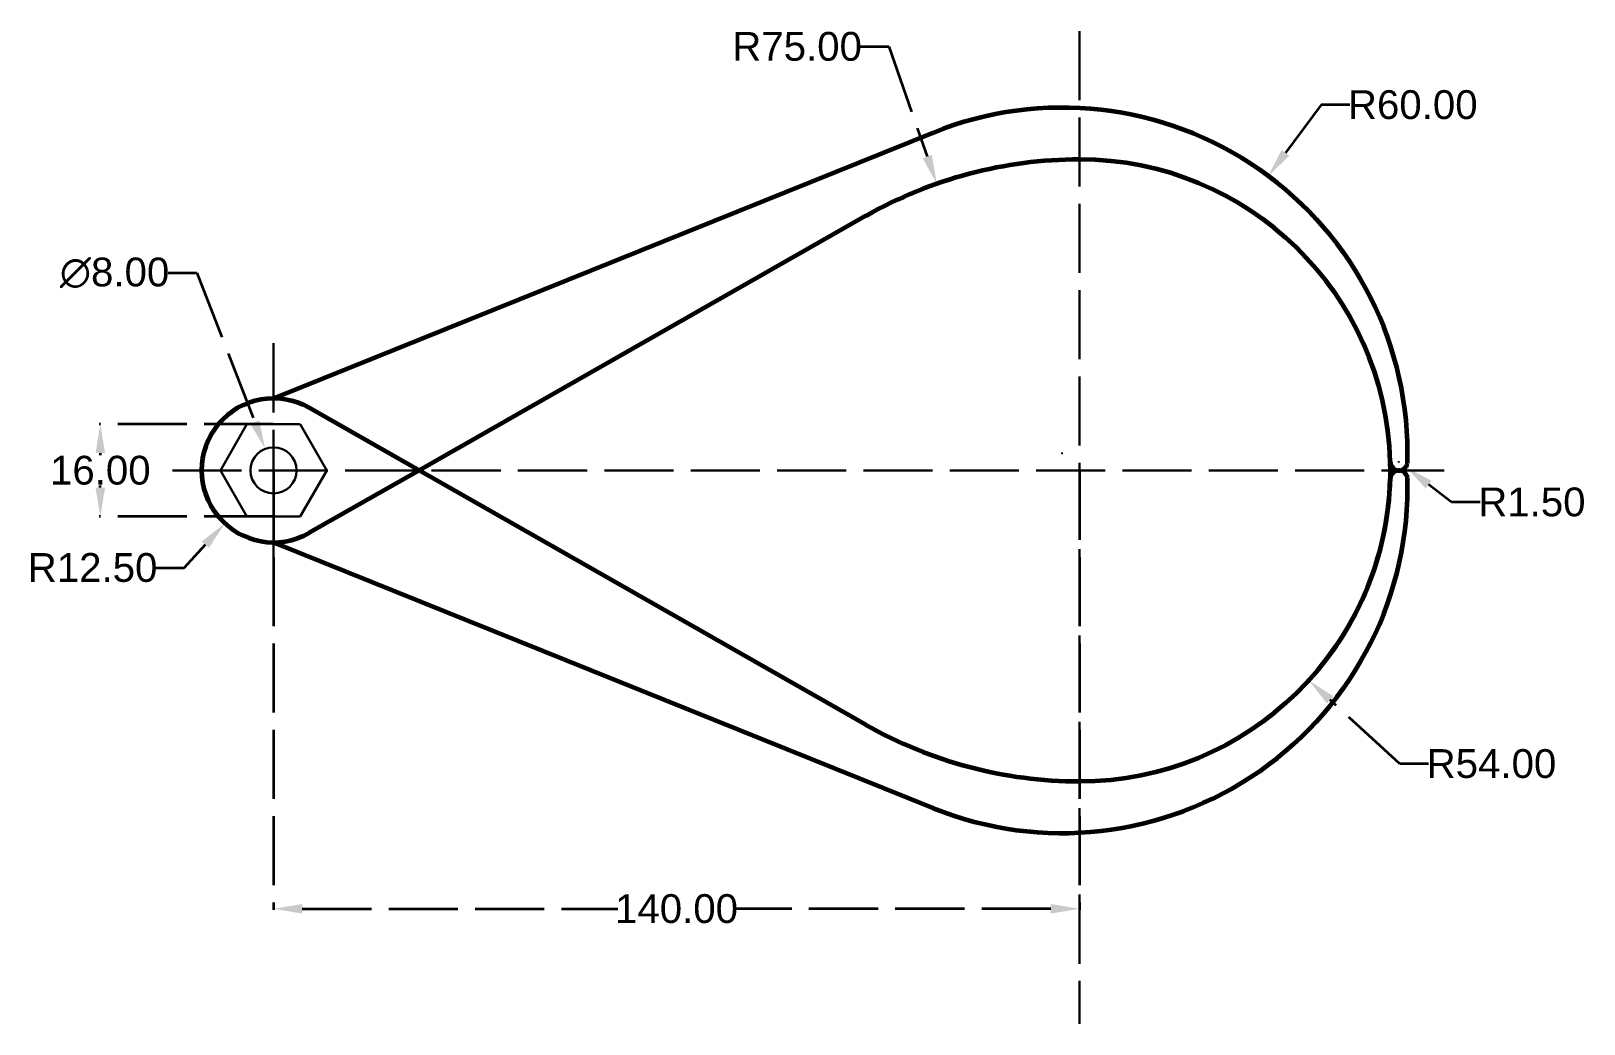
# Model space of a CAD drawing. Header units: metres. Extents: x -13 to 257, y -85 to 88.
import ezdxf

# ---------------------------------------------------------------- set-up
doc = ezdxf.new("R2010")
doc.units = ezdxf.units.M
doc.header["$MEASUREMENT"] = 0
doc.linetypes.add('ACAD_ISO02W100', pattern=[15, 12, -3])
for name, color, linetype, lineweight in [('Layer1', 170, 'Continuous', 60), ('Layer2', 90, 'Continuous', 30), ('Layer4', 50, 'ACAD_ISO02W100', 35)]:
    doc.layers.add(name, color=color, linetype=linetype, lineweight=lineweight)
doc.layers.add('Layer3', color=8, linetype='ACAD_ISO02W100', lineweight=30, plot=False)
doc.styles.get("Standard").update_dxf_attribs({"font": 'arial.ttf'})

msp = doc.modelspace()

# ---------------------------------------------------------------- linework, layer by layer
for p, q in [((166.1, 14.22), (166.28, 14.22)), ((166.19, 14.13), (166.19, 14.31)), ((29.12, 11.22), (29.3, 11.22)), ((29.12, 11.22), (29.3, 11.22)), ((29.21, 11.13), (29.21, 11.31)), ((29.21, 11.13), (29.21, 11.31)), ((169.12, 11.22), (169.3, 11.22)), ((169.21, 11.13), (169.21, 11.31)), ((224.6, 12.72), (224.78, 12.72)), ((224.69, 12.63), (224.69, 12.81)), ((169.12, -9.78), (169.3, -9.78)), ((169.21, -9.87), (169.21, -9.69))]:
    msp.add_line(p, q)
at = {"layer": 'Layer1'}
for p, q in [((29.21, 23.72), (143.77, 69.88)), ((132.11, 55.41), (54.48, 11.22)), ((132.11, -32.96), (35.39, 22.09)), ((54.48, 11.22), (35.39, 0.36)), ((29.21, -1.28), (143.77, -47.43))]:
    msp.add_line(p, q, dxfattribs=at)
for centre, radius, start, end in [((166.19, 14.22), 60, 358.2997, 111.9435), ((169.21, -9.78), 75, 90, 119.6457), ((169.21, 11.22), 54, 1.5487, 90), ((29.21, 11.22), 12.5, 60.3543, 299.6457), ((169.21, 11.22), 54, 317.3219, 1.4824), ((224.69, 12.72), 1.5, 181.5487, 349.231), ((224.69, 9.72), 1.5, 10.769, 178.4513), ((166.19, 8.22), 60, 248.0565, 1.7003), ((169.21, 11.22), 54, 270, 358.4513), ((169.21, 32.22), 75, 240.3543, 270)]:
    msp.add_arc(centre, radius, start, end, dxfattribs=at)
at = {"layer": 'Layer2'}
for p, q in [((24.59, 19.22), (19.97, 11.22)), ((33.83, 19.22), (24.59, 19.22)), ((38.45, 11.22), (33.83, 19.22)), ((19.97, 11.22), (24.59, 3.22)), ((33.83, 3.22), (38.45, 11.22)), ((24.59, 3.22), (33.83, 3.22))]:
    msp.add_line(p, q, dxfattribs=at)
msp.add_circle((29.21, 11.22), 4, dxfattribs=at)
at = {"layer": 'Layer3'}
for p, q in [((169.21, 87.53), (169.21, -84.93)), ((29.21, 33.29), (29.21, -10.27)), ((11.67, 11.22), (232.54, 11.22))]:
    msp.add_line(p, q, dxfattribs=at)
at = {"layer": 'Layer4'}
for p, q in [((131.06, 84.84), (136.06, 84.84)), ((136.06, 84.84), (142.76, 65.72)), ((211.18, 74.72), (204.98, 66.38)), ((216.18, 74.72), (211.18, 74.72)), ((10.9, 45.52), (15.9, 45.52)), ((15.9, 45.52), (25.95, 19.61)), ((29.15, 19.22), (-1.06, 19.22)), ((-0.88, 14.22), (-0.88, 13.87)), ((29.21, 11.16), (29.21, -65.11)), ((169.21, 11.16), (169.21, -65.11)), ((-0.88, 8.22), (-0.88, 8.58)), ((233.81, 5.71), (229.84, 8.76)), ((238.81, 5.71), (233.81, 5.71)), ((29.15, 3.22), (-1.06, 3.22)), ((13.69, -5.68), (17.38, -1.67)), ((8.69, -5.68), (13.69, -5.68)), ((224.85, -39.74), (212.72, -28.63)), ((229.85, -39.74), (224.85, -39.74)), ((34.21, -64.93), (88.99, -64.93)), ((164.21, -64.93), (109.44, -64.93))]:
    msp.add_line(p, q, dxfattribs=at)
for points in [[(143.55, 66), (141.97, 65.45), (144.41, 61)], [(204.31, 66.88), (205.65, 65.88), (202, 62.37)], [(-1.71, 14.22), (-0.05, 14.22), (-0.88, 19.22)], [(26.73, 19.91), (25.18, 19.31), (27.76, 14.95)], [(230.35, 9.42), (229.34, 8.1), (225.88, 11.81)], [(-1.71, 8.22), (-0.05, 8.22), (-0.88, 3.22)], [(16.76, -1.11), (17.99, -2.23), (20.76, 2.01)], [(213.28, -28.01), (212.16, -29.24), (209.03, -25.25)], [(34.21, -64.1), (34.21, -65.77), (29.21, -64.93)], [(164.21, -64.1), (164.21, -65.77), (169.21, -64.93)]]:
    msp.add_solid(points, dxfattribs=at)

# ---------------------------------------------------------------- texts
at = {"layer": 'Layer4', "char_height": 5, "attachment_point": 5}
for s, insert in [('\\A1;R75.00', (120.15, 84.84)), ('\\A1;R60.00', (227.09, 74.72)), ('\\A1;∅8.00', (1.6, 45.52)), ('\\A1;16.00', (-0.88, 11.22)), ('\\A1;R1.50', (247.78, 5.71)), ('\\A1;R12.50', (-2.22, -5.68)), ('\\A1;R54.00', (240.76, -39.74)), ('\\A1;140.00', (99.21, -64.93))]:
    msp.add_mtext(s, dxfattribs=dict(at, insert=insert))

doc.saveas('drawing.dxf')
